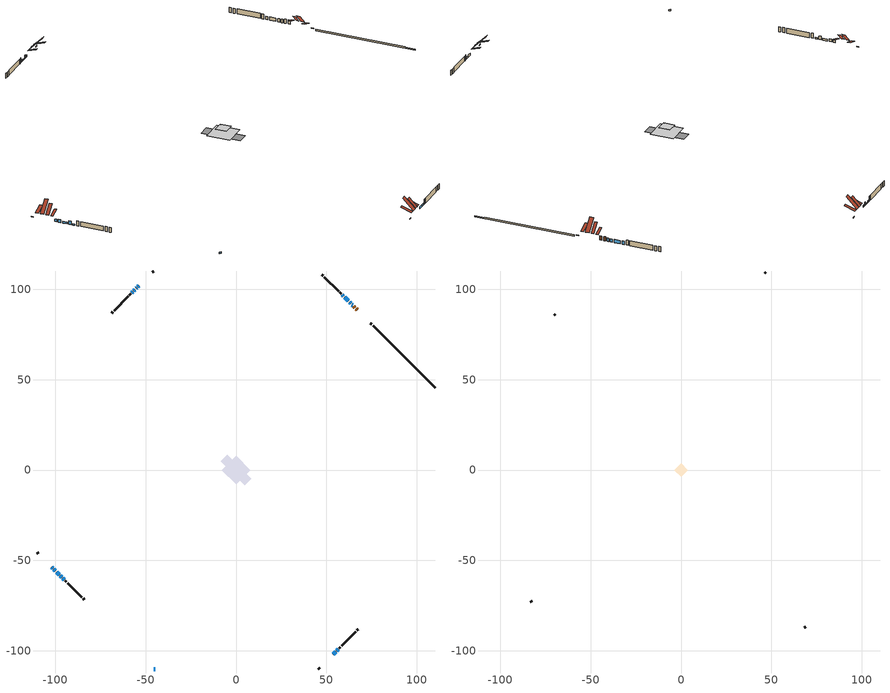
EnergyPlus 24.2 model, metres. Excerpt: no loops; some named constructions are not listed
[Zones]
conditioned space
 floor adiabatic (Floor3 construction): -7.14,0 0,7.14 7.14,0 0,-7.14 z0.76
 floor adiabatic (AdiabaticFloorConstruction): -7.85,0 0,7.85 7.85,0 0,-7.85 z0.76
 floor foundation (Slab1 construction): -8.57,4.74 -4.74,8.57 8.57,-4.74 4.74,-8.57 z0
 wall outside (RimJoist1 construction): 45.61,-110.11 46.4,-109.32 / -110.11,-45.61 -109.32,-46.4 / -45.61,110.11 -46.4,109.32 / 75.19,80.54 74.39,81.33 z0.76:1.06
 wall outside (AdiabaticWallConstruction 1): 67.09,88.63 66.47,89.25 / 65.82,89.91 65.19,90.54 z0.76:2.79
 wall outside (AdiabaticWallConstruction): 64.53,91.19 64.17,91.55 / -97.14,-58.58 -96.42,-59.3 / -54.9,100.82 -55.26,100.46 z0.76:2.44; 53.7,-102.02 55.14,-100.58 z0.76:1.83; -102.02,-53.7 -101.37,-54.35 z0.76:1.98; -100.72,-55.01 -99.89,-55.83 z0.76:2.13; -99.23,-56.49 -97.8,-57.92 / 55.79,-99.93 56.44,-99.28 z0.76:1.68; -53.7,102.02 -54.24,101.48 / -57.22,98.5 -57.65,98.07 z0.76:1.78; -45.61,-110.11 -44.69,-110.11 / -95.77,-59.96 -95.12,-60.6 z0.76:1.37; 63.51,92.21 62.83,92.89 / 62.17,93.55 60.12,95.6 / 59.47,96.26 58.78,96.94 z0.76:2.39; -55.91,99.81 -56.56,99.16 z0.76:1.17
 wall outside (Wall1 construction): 57.1,-98.62 57.75,-97.97 / -94.46,-61.26 -93.81,-61.91 / -58.31,97.42 -58.96,96.77 / 58.12,97.6 57.48,98.25 z0.76:3.2
 wall outside (Wall2 construction): 58.41,-97.32 66.27,-89.45 / -93.15,-62.57 -85.29,-70.43 / -59.61,96.11 -67.48,88.24 / 56.82,98.9 48.95,106.77 z0.76:3.2
 wall outside (Wall4 construction): 66.93,-88.79 67.65,-88.07 / -84.63,-71.09 -83.91,-71.81 / -68.14,87.58 -68.85,86.87 / 48.29,107.43 47.58,108.14 z0.76:3.2
 wall foundation (FoundationWall1 construction): 75.84,79.88,0 75.84,79.88,0.76 106.68,49.04,0.76 106.68,49.04,0.53 110.11,45.61,0.53 110.11,45.61,0
 window (WindowConstruction 11): 64.53,91.19 64.17,91.55 z0.76:2.44
 window (WindowConstruction 5): 53.7,-102.02 55.14,-100.58 z0.76:1.83
 window (WindowConstruction 6): -102.02,-53.7 -101.37,-54.35 z0.76:1.98
 window (WindowConstruction 7): -100.72,-55.01 -99.89,-55.83 z0.76:2.13
 window (WindowConstruction 8): -99.23,-56.49 -97.8,-57.92 z0.76:1.67
 window (WindowConstruction 9): -53.7,102.02 -54.24,101.48 z0.76:1.77
 window (WindowConstruction 10): 55.8,-99.93 56.44,-99.28 z0.76:1.67
 window (WindowConstruction 13): -97.14,-58.58 -96.42,-59.3 z0.76:2.44
 window (WindowConstruction 12): -54.9,100.82 -55.26,100.46 z0.76:2.44
 window (WindowConstruction 14): -45.61,-110.11 -44.7,-110.11 z0.76:1.37
 window (WindowConstruction 15): -95.76,-59.96 -95.12,-60.6 z0.76:1.37
 window (WindowConstruction): 63.51,92.21 62.83,92.89 z0.76:2.38
 window (WindowConstruction 1): 62.17,93.55 60.12,95.6 z0.76:2.38
 window (WindowConstruction 2): 59.47,96.26 58.78,96.94 z0.76:2.38
 window (WindowConstruction 3): -55.91,99.81 -56.56,99.16 z0.76:1.17
 window (WindowConstruction 4): -57.22,98.5 -57.65,98.07 z0.76:1.77
 door (Door): 67.09,88.63 66.47,89.25 z0.76:2.79
 door (Door 1): 65.82,89.91 65.19,90.54 z0.76:2.79
 ceiling adiabatic (AdiabaticFloorConstruction): 0,-7.85 7.85,0 0,7.85 -7.85,0 z0.76
 roof outside (Roof2 construction): 49.97,-105.75,3.2 46.31,-102.08,8.38 45.02,-103.38,8.38 48.68,-107.04,3.2; -105.75,-49.97,3.2 -102.08,-46.31,8.38 -103.38,-45.02,8.38 -107.04,-48.68,3.2; -49.97,105.75,3.2 -46.31,102.08,8.38 -45.02,103.38,8.38 -48.68,107.04,3.2; 70.82,84.9,3.2 67.16,81.24,8.38 68.45,79.94,8.38 72.12,83.61,3.2
 roof outside (Roof4 construction): 53.05,-102.68,3.2 50.08,-99.71,4.6 49.3,-100.49,4.6 52.26,-103.46,3.2; -102.68,-53.05,3.2 -99.71,-50.08,4.6 -100.49,-49.3,4.6 -103.46,-52.26,3.2; -53.05,102.68,3.2 -50.08,99.71,4.6 -49.3,100.49,4.6 -52.26,103.46,3.2; 67.75,87.97,3.2 64.79,85.01,4.6 65.57,84.23,4.6 68.53,87.19,3.2
attic - vented
 floor to conditioned space (Floor1 construction Reversed): -3.76,0 0,3.76 3.76,0 0,-3.76 z3.2
 floor to conditioned space (Floor2 construction Reversed): -3.28,0 0,3.28 3.28,0 0,-3.28 z3.2
 wall outside (Wall5 construction): 68.3,-87.42 68.96,-86.76 / -83.26,-72.46 -82.6,-73.12 / -69.51,86.21 -70.16,85.56 / 46.92,108.8 46.27,109.45 z0.76:3.2
 roof outside (Roof1 construction): 48.02,-107.7,3.2 44.36,-104.04,4.92 43.4,-105,4.92 47.06,-108.66,3.2; -107.7,-48.02,3.2 -104.04,-44.36,4.92 -105,-43.4,4.92 -108.66,-47.06,3.2; -48.02,107.7,3.2 -44.36,104.04,4.92 -43.4,105,4.92 -47.06,108.66,3.2; 72.77,82.95,3.2 69.11,79.29,4.92 70.08,78.32,4.92 73.74,81.98,3.2
 roof outside (Roof3 construction): 51.61,-104.11,3.2 48.85,-101.35,7.1 47.87,-102.33,7.1 50.63,-105.09,3.2; -104.11,-51.61,3.2 -101.35,-48.85,7.1 -102.33,-47.87,7.1 -105.09,-50.63,3.2; -51.61,104.11,3.2 -48.85,101.35,7.1 -47.87,102.33,7.1 -50.63,105.09,3.2; 69.19,86.53,3.2 66.43,83.77,7.1 67.4,82.8,7.1 70.16,85.56,3.2
[Material] Roughness=Rough; Thermal Absorptance=0.9
Name | Thickness {m} | Conductivity {W/m-K} | Density {kg/m3} | Specific Heat {J/kg-K} | Solar Absorptance | Visible Absorptance
ceiling loosefill ins | 0.169333 | 0.0480833 | 16.02 | 1046.75 | 0.7 | 0.7
ceiling stud and cavity | 0.1397 | 0.0757035 | 65.682 | 1177.47 | 0.7 | 0.7
ceiling stud and cavity 1 | 0.1397 | 0.0760664 | 65.682 | 1177.47 | 0.7 | 0.7
gypsum board | 0.0127 | 0.160291 | 801 | 837.4 | 0.6 | 0.6
[Construction]
Floor1 construction: ceiling loosefill ins, ceiling stud and cavity, gypsum board
Floor2 construction: ceiling loosefill ins, ceiling stud and cavity 1, gypsum board
[EnergyManagementSystem:Program]
total_loads_program: Set loads_htg_tot = 0; Set loads_clg_tot = 0; If htg_load_cond > 0; Set loads_htg_tot = loads_htg_tot + (htg_load_cond - clg_load_cond) * 1.0; EndIf; Set loads_htg_tot = (@Max loads_htg_tot 0); If clg_load_cond > 0; Set loads_clg_tot = loads_clg_tot + (clg_load_cond - htg_load_cond) * 0.0; EndIf; Set loads_clg_tot = (@Max loads_clg_tot 0)
unit_heater_supply_fan_disaggregate_program: Set unit_heater_supply_fan_primary_htg = 0; If unit_heater_htg_coil_s > 0; Set unit_heater_supply_fan_primary_htg = unit_heater_supply_fan_s; EndIf
unmet_hours_program: Set htg_unmet_hours = 0; Set clg_unmet_hours = 0; Set unit_htg_unmet_hours = 0; If ((DayOfYear >= 1) && (DayOfYear <= 365)); Set unit_htg_unmet_hours = unit_htg_unmet_hours + conditioned_space_htg_unmet_s; If unit_htg_unmet_hours > htg_unmet_hours; Set htg_unmet_hours = unit_htg_unmet_hours; EndIf; EndIf
water_heater_EC_adj: If WarmupFlag == 0; Set dhw_e_cons = water_heater_energy + water_heater_on_cycle_parasitic + water_heater_off_cycle_parasitic; Set water_heater_ec_adj_act = 0.0 * dhw_e_cons / 1; EndIf
[EnergyManagementSystem:ProgramCallingManager]
component_loads_program_calling_manager: EndOfZoneTimestepAfterZoneReporting; component_loads_program
fridge_schedule_program_calling_manager: BeginZoneTimestepAfterInitHeatBalance; fridge_schedule_program
infil_program_calling_manager: BeginZoneTimestepAfterInitHeatBalance; infil_program
natural_vent_program_calling_manager: BeginZoneTimestepAfterInitHeatBalance; natural_vent_program
total_airflows_program_calling_manager: EndOfZoneTimestepAfterZoneReporting; total_airflows_program
total_loads_program_calling_manager: EndOfZoneTimestepAfterZoneReporting; total_loads_program
unit_heater_supply_fan_disaggregate_program_calling_manager: EndOfSystemTimestepBeforeHVACReporting; unit_heater_supply_fan_disaggregate_program
unmet_hours_program_calling_manager: EndOfZoneTimestepBeforeZoneReporting; unmet_hours_program
water_heater_EC_adj_ProgramManager: EndOfSystemTimestepBeforeHVACReporting; water_heater_EC_adj
[EnergyManagementSystem:OutputVariable] Type of Data in Variable=Summed
Name | EMS Variable | Update Frequency | EMS Program or Subroutine | Units
unit heater supply fan disaggregate htg primary | unit_heater_supply_fan_primary_htg | SystemTimestep | unit_heater_supply_fan_disaggregate_program | J
loads_htg_tot_peakload_outvar; loads_htg_tot_annual_outvar; Energy Management System Output Variable 1; Energy Management System Output Variable 45 | loads_htg_tot | ZoneTimestep | total_loads_program | J
loads_clg_tot_peakload_outvar; loads_clg_tot_annual_outvar; Energy Management System Output Variable 2; Energy Management System Output Variable 46 | loads_clg_tot | ZoneTimestep | total_loads_program | J
htg_unmet_hours_annual_outvar; Energy Management System Output Variable 3 | htg_unmet_hours | ZoneTimestep | unmet_hours_program | hr
clg_unmet_hours_annual_outvar; Energy Management System Output Variable 4 | clg_unmet_hours | ZoneTimestep | unmet_hours_program | hr
loads_htg_roofs_annual_outvar; Energy Management System Output Variable 5 | loads_htg_roofs | ZoneTimestep | component_loads_program | J
loads_htg_ceilings_annual_outvar; Energy Management System Output Variable 6 | loads_htg_ceilings | ZoneTimestep | component_loads_program | J
loads_htg_walls_annual_outvar; Energy Management System Output Variable 7 | loads_htg_walls | ZoneTimestep | component_loads_program | J
loads_htg_rim_joists_annual_outvar; Energy Management System Output Variable 8 | loads_htg_rim_joists | ZoneTimestep | component_loads_program | J
loads_htg_foundation_walls_annual_outvar; Energy Management System Output Variable 9 | loads_htg_foundation_walls | ZoneTimestep | component_loads_program | J
loads_htg_doors_annual_outvar; Energy Management System Output Variable 10 | loads_htg_doors | ZoneTimestep | component_loads_program | J
loads_htg_windows_conduction_annual_outvar; Energy Management System Output Variable 11 | loads_htg_windows_conduction | ZoneTimestep | component_loads_program | J
loads_htg_windows_solar_annual_outvar; Energy Management System Output Variable 12 | loads_htg_windows_solar | ZoneTimestep | component_loads_program | J
loads_htg_skylights_conduction_annual_outvar; Energy Management System Output Variable 13 | loads_htg_skylights_conduction | ZoneTimestep | component_loads_program | J
loads_htg_skylights_solar_annual_outvar; Energy Management System Output Variable 14 | loads_htg_skylights_solar | ZoneTimestep | component_loads_program | J
loads_htg_floors_annual_outvar; Energy Management System Output Variable 15 | loads_htg_floors | ZoneTimestep | component_loads_program | J
loads_htg_slabs_annual_outvar; Energy Management System Output Variable 16 | loads_htg_slabs | ZoneTimestep | component_loads_program | J
loads_htg_internal_mass_annual_outvar; Energy Management System Output Variable 17 | loads_htg_internal_mass | ZoneTimestep | component_loads_program | J
loads_htg_infil_annual_outvar; Energy Management System Output Variable 18 | loads_htg_infil | ZoneTimestep | component_loads_program | J
loads_htg_natvent_annual_outvar; Energy Management System Output Variable 19 | loads_htg_natvent | ZoneTimestep | component_loads_program | J
loads_htg_mechvent_annual_outvar; Energy Management System Output Variable 20 | loads_htg_mechvent | ZoneTimestep | component_loads_program | J
loads_htg_whf_annual_outvar; Energy Management System Output Variable 21 | loads_htg_whf | ZoneTimestep | component_loads_program | J
loads_htg_ducts_annual_outvar; Energy Management System Output Variable 22 | loads_htg_ducts | ZoneTimestep | component_loads_program | J
loads_htg_intgains_annual_outvar; Energy Management System Output Variable 23 | loads_htg_intgains | ZoneTimestep | component_loads_program | J
loads_htg_lighting_annual_outvar; Energy Management System Output Variable 24 | loads_htg_lighting | ZoneTimestep | component_loads_program | J
loads_clg_roofs_annual_outvar; Energy Management System Output Variable 25 | loads_clg_roofs | ZoneTimestep | component_loads_program | J
loads_clg_ceilings_annual_outvar; Energy Management System Output Variable 26 | loads_clg_ceilings | ZoneTimestep | component_loads_program | J
loads_clg_walls_annual_outvar; Energy Management System Output Variable 27 | loads_clg_walls | ZoneTimestep | component_loads_program | J
loads_clg_rim_joists_annual_outvar; Energy Management System Output Variable 28 | loads_clg_rim_joists | ZoneTimestep | component_loads_program | J
loads_clg_foundation_walls_annual_outvar; Energy Management System Output Variable 29 | loads_clg_foundation_walls | ZoneTimestep | component_loads_program | J
loads_clg_doors_annual_outvar; Energy Management System Output Variable 30 | loads_clg_doors | ZoneTimestep | component_loads_program | J
loads_clg_windows_conduction_annual_outvar; Energy Management System Output Variable 31 | loads_clg_windows_conduction | ZoneTimestep | component_loads_program | J
loads_clg_windows_solar_annual_outvar; Energy Management System Output Variable 32 | loads_clg_windows_solar | ZoneTimestep | component_loads_program | J
loads_clg_skylights_conduction_annual_outvar; Energy Management System Output Variable 33 | loads_clg_skylights_conduction | ZoneTimestep | component_loads_program | J
loads_clg_skylights_solar_annual_outvar; Energy Management System Output Variable 34 | loads_clg_skylights_solar | ZoneTimestep | component_loads_program | J
loads_clg_floors_annual_outvar; Energy Management System Output Variable 35 | loads_clg_floors | ZoneTimestep | component_loads_program | J
loads_clg_slabs_annual_outvar; Energy Management System Output Variable 36 | loads_clg_slabs | ZoneTimestep | component_loads_program | J
loads_clg_internal_mass_annual_outvar; Energy Management System Output Variable 37 | loads_clg_internal_mass | ZoneTimestep | component_loads_program | J
loads_clg_infil_annual_outvar; Energy Management System Output Variable 38 | loads_clg_infil | ZoneTimestep | component_loads_program | J
loads_clg_natvent_annual_outvar; Energy Management System Output Variable 39 | loads_clg_natvent | ZoneTimestep | component_loads_program | J
loads_clg_mechvent_annual_outvar; Energy Management System Output Variable 40 | loads_clg_mechvent | ZoneTimestep | component_loads_program | J
loads_clg_whf_annual_outvar; Energy Management System Output Variable 41 | loads_clg_whf | ZoneTimestep | component_loads_program | J
loads_clg_ducts_annual_outvar; Energy Management System Output Variable 42 | loads_clg_ducts | ZoneTimestep | component_loads_program | J
loads_clg_intgains_annual_outvar; Energy Management System Output Variable 43 | loads_clg_intgains | ZoneTimestep | component_loads_program | J
loads_clg_lighting_annual_outvar; Energy Management System Output Variable 44 | loads_clg_lighting | ZoneTimestep | component_loads_program | J
[Schedule:Day:Interval]
interior lighting schedule day: No, 01:00, 0.108182, 04:00, 0.0901515, 05:00, 0.0991667, 06:00, 0.162273, 07:00, 0.270455, 08:00, 0.342576, 10:00, 0.369621, 11:00, 0.351591, 12:00, 0.333561, 13:00, 0.324545, 14:00, 0.31553, 15:00, 0.333561, 16:00, 0.369621, 17:00, 0.450758, 18:00, 0.585985, 19:00, 0.775303, 20:00, 0.955606, 21:00, 0.991667, 22:00, 0.712197, 23:00, 0.360606, 24:00, 0.162273
interior lighting schedule day 1: No, 01:00, 0.100909, 04:00, 0.0840909, 05:00, 0.0925, 06:00, 0.151364, 07:00, 0.252273, 08:00, 0.319545, 10:00, 0.344773, 11:00, 0.327955, 12:00, 0.311136, 13:00, 0.302727, 14:00, 0.294318, 15:00, 0.311136, 16:00, 0.344773, 17:00, 0.420455, 18:00, 0.546591, 19:00, 0.723182, 20:00, 0.891364, 21:00, 0.925, 22:00, 0.664318, 23:00, 0.336364, 24:00, 0.151364
interior lighting schedule day 2: No, 01:00, 0.0927273, 04:00, 0.0772727, 05:00, 0.085, 06:00, 0.139091, 07:00, 0.231818, 08:00, 0.293636, 10:00, 0.316818, 11:00, 0.301364, 12:00, 0.285909, 13:00, 0.278182, 14:00, 0.270455, 15:00, 0.285909, 16:00, 0.316818, 17:00, 0.386364, 18:00, 0.502273, 19:00, 0.664545, 20:00, 0.819091, 21:00, 0.85, 22:00, 0.610455, 23:00, 0.309091, 24:00, 0.139091
interior lighting schedule day 3: No, 01:00, 0.0845455, 04:00, 0.0704545, 05:00, 0.0775, 06:00, 0.126818, 07:00, 0.211364, 08:00, 0.267727, 10:00, 0.288864, 11:00, 0.274773, 12:00, 0.260682, 13:00, 0.253636, 14:00, 0.246591, 15:00, 0.260682, 16:00, 0.288864, 17:00, 0.352273, 18:00, 0.457955, 19:00, 0.605909, 20:00, 0.746818, 21:00, 0.775, 22:00, 0.556591, 23:00, 0.281818, 24:00, 0.126818
interior lighting schedule day 4: No, 01:00, 0.0763636, 04:00, 0.0636364, 05:00, 0.07, 06:00, 0.114545, 07:00, 0.190909, 08:00, 0.241818, 10:00, 0.260909, 11:00, 0.248182, 12:00, 0.235455, 13:00, 0.229091, 14:00, 0.222727, 15:00, 0.235455, 16:00, 0.260909, 17:00, 0.318182, 18:00, 0.413636, 19:00, 0.547273, 20:00, 0.674545, 21:00, 0.7, 22:00, 0.502727, 23:00, 0.254545, 24:00, 0.114545
interior lighting schedule day 5: No, 01:00, 0.0727273, 04:00, 0.0606061, 05:00, 0.0666667, 06:00, 0.109091, 07:00, 0.181818, 08:00, 0.230303, 10:00, 0.248485, 11:00, 0.236364, 12:00, 0.224242, 13:00, 0.218182, 14:00, 0.212121, 15:00, 0.224242, 16:00, 0.248485, 17:00, 0.30303, 18:00, 0.393939, 19:00, 0.521212, 20:00, 0.642424, 21:00, 0.666667, 22:00, 0.478788, 23:00, 0.242424, 24:00, 0.109091
interior lighting schedule day 6: No, 01:00, 0.0745455, 04:00, 0.0621212, 05:00, 0.0683333, 06:00, 0.111818, 07:00, 0.186364, 08:00, 0.236061, 10:00, 0.254697, 11:00, 0.242273, 12:00, 0.229848, 13:00, 0.223636, 14:00, 0.217424, 15:00, 0.229848, 16:00, 0.254697, 17:00, 0.310606, 18:00, 0.403788, 19:00, 0.534242, 20:00, 0.658485, 21:00, 0.683333, 22:00, 0.490758, 23:00, 0.248485, 24:00, 0.111818
interior lighting schedule day 7: No, 01:00, 0.08, 04:00, 0.0666667, 05:00, 0.0733333, 06:00, 0.12, 07:00, 0.2, 08:00, 0.253333, 10:00, 0.273333, 11:00, 0.26, 12:00, 0.246667, 13:00, 0.24, 14:00, 0.233333, 15:00, 0.246667, 16:00, 0.273333, 17:00, 0.333333, 18:00, 0.433333, 19:00, 0.573333, 20:00, 0.706667, 21:00, 0.733333, 22:00, 0.526667, 23:00, 0.266667, 24:00, 0.12
interior lighting schedule day 8: No, 01:00, 0.0890909, 04:00, 0.0742424, 05:00, 0.0816667, 06:00, 0.133636, 07:00, 0.222727, 08:00, 0.282121, 10:00, 0.304394, 11:00, 0.289545, 12:00, 0.274697, 13:00, 0.267273, 14:00, 0.259848, 15:00, 0.274697, 16:00, 0.304394, 17:00, 0.371212, 18:00, 0.482576, 19:00, 0.638485, 20:00, 0.78697, 21:00, 0.816667, 22:00, 0.586515, 23:00, 0.29697, 24:00, 0.133636
interior lighting schedule day 9: No, 01:00, 0.0972727, 04:00, 0.0810606, 05:00, 0.0891667, 06:00, 0.145909, 07:00, 0.243182, 08:00, 0.30803, 10:00, 0.332348, 11:00, 0.316136, 12:00, 0.299924, 13:00, 0.291818, 14:00, 0.283712, 15:00, 0.299924, 16:00, 0.332348, 17:00, 0.405303, 18:00, 0.526894, 19:00, 0.697121, 20:00, 0.859242, 21:00, 0.891667, 22:00, 0.640379, 23:00, 0.324242, 24:00, 0.145909
interior lighting schedule day 10: No, 01:00, 0.105455, 04:00, 0.0878788, 05:00, 0.0966667, 06:00, 0.158182, 07:00, 0.263636, 08:00, 0.333939, 10:00, 0.360303, 11:00, 0.342727, 12:00, 0.325152, 13:00, 0.316364, 14:00, 0.307576, 15:00, 0.325152, 16:00, 0.360303, 17:00, 0.439394, 18:00, 0.571212, 19:00, 0.755758, 20:00, 0.931515, 21:00, 0.966667, 22:00, 0.694242, 23:00, 0.351515, 24:00, 0.158182
interior lighting schedule day 11: No, 01:00, 0.109091, 04:00, 0.0909091, 05:00, 0.1, 06:00, 0.163636, 07:00, 0.272727, 08:00, 0.345455, 10:00, 0.372727, 11:00, 0.354545, 12:00, 0.336364, 13:00, 0.327273, 14:00, 0.318182, 15:00, 0.336364, 16:00, 0.372727, 17:00, 0.454545, 18:00, 0.590909, 19:00, 0.781818, 20:00, 0.963636, 21:00, 1, 22:00, 0.718182, 23:00, 0.363636, 24:00, 0.163636
interior lighting schedule default day; occupants schedule default day; clothes dryer schedule default day; cooking range schedule default day; mech vent bath fan 0 schedule default day; mech vent range fan 0 schedule default day; misc plug loads schedule default day; general water use schedule default day; heating setpoint default day; cooling setpoint default day; clothes dryer exhaust 0 schedule default day; cooling season schedule day; cooling season schedule day 2; cooling season schedule default day; exterior lighting schedule default day; natural vent schedule default day: No, 24:00, 0
occupants schedule day: No, 05:00, 0.426829, 06:00, 0.719512, 07:00, 1, 08:00, 0.670732, 09:00, 0.329268, 14:00, 0.170732, 15:00, 0.231707, 16:00, 0.329268, 17:00, 0.5, 18:00, 0.670732, 19:00, 0.829268, 21:00, 1, 22:00, 0.853659, 23:00, 0.646341, 24:00, 0.426829
clothes dryer schedule day; clothes dryer exhaust 0 schedule day: No, 01:00, 0.123457, 02:00, 0.0740741, 03:00, 0.0493827, 04:00, 0.0246914, 05:00, 0.0493827, 06:00, 0.0740741, 07:00, 0.197531, 08:00, 0.395062, 09:00, 0.592593, 10:00, 0.839506, 11:00, 0.962963, 12:00, 1, 13:00, 0.91358, 14:00, 0.82716, 15:00, 0.716049, 16:00, 0.753086, 17:00, 0.679012, 18:00, 0.666667, 20:00, 0.62963, 21:00, 0.641975, 22:00, 0.666667, 23:00, 0.54321, 24:00, 0.296296
cooking range schedule day: No, 05:00, 0.0597015, 06:00, 0.11194, 07:00, 0.171642, 08:00, 0.291045, 11:00, 0.343284, 12:00, 0.402985, 13:00, 0.462687, 14:00, 0.343284, 15:00, 0.291045, 16:00, 0.402985, 17:00, 0.567164, 18:00, 1, 19:00, 0.850746, 20:00, 0.432836, 21:00, 0.291045, 22:00, 0.231343, 23:00, 0.171642, 24:00, 0.11194
mech vent bath fan 0 schedule day: No, 07:00, 0, 08:00, 1, 09:00, 0.2, 24:00, 0
mech vent range fan 0 schedule day: No, 18:00, 0, 19:00, 1, 20:00, 0.2, 24:00, 0
misc plug loads schedule day: No, 06:00, 0.705882, 07:00, 0.745098, 08:00, 0.803922, 15:00, 0.823529, 16:00, 0.862745, 17:00, 0.921569, 18:00, 0.980392, 19:00, 1, 20:00, 0.980392, 21:00, 0.941176, 22:00, 0.862745, 23:00, 0.784314, 24:00, 0.72549
general water use schedule day: No, 01:00, 0.315068, 03:00, 0.287671, 04:00, 0.342466, 05:00, 0.369863, 06:00, 0.520548, 07:00, 0.60274, 08:00, 0.534247, 10:00, 0.506849, 11:00, 0.465753, 14:00, 0.479452, 15:00, 0.534247, 16:00, 0.589041, 17:00, 0.69863, 18:00, 0.876712, 19:00, 0.890411, 20:00, 0.986301, 21:00, 1, 22:00, 0.863014, 23:00, 0.616438, 24:00, 0.465753
heating setpoint day: No, 07:00, 18, 23:00, 21, 24:00, 18
cooling setpoint day: No, 24:00, 25
cooling season schedule day 1: No, 24:00, 1
exterior lighting schedule day: No, 01:00, 0.566667, 03:00, 0.524167, 05:00, 0.495833, 06:00, 0.5525, 07:00, 0.623333, 08:00, 0.580833, 09:00, 0.439167, 10:00, 0.354167, 12:00, 0.34, 13:00, 0.354167, 14:00, 0.396667, 15:00, 0.425, 16:00, 0.495833, 17:00, 0.623333, 18:00, 0.793333, 19:00, 0.906667, 20:00, 0.963333, 21:00, 0.991667, 22:00, 0.920833, 23:00, 0.793333, 24:00, 0.665833
exterior lighting schedule day 1: No, 01:00, 0.528571, 03:00, 0.488929, 05:00, 0.4625, 06:00, 0.515357, 07:00, 0.581429, 08:00, 0.541786, 09:00, 0.409643, 10:00, 0.330357, 12:00, 0.317143, 13:00, 0.330357, 14:00, 0.37, 15:00, 0.396429, 16:00, 0.4625, 17:00, 0.581429, 18:00, 0.74, 19:00, 0.845714, 20:00, 0.898571, 21:00, 0.925, 22:00, 0.858929, 23:00, 0.74, 24:00, 0.621071
exterior lighting schedule day 10: No, 01:00, 0.552381, 03:00, 0.510952, 05:00, 0.483333, 06:00, 0.538571, 07:00, 0.607619, 08:00, 0.56619, 09:00, 0.428095, 10:00, 0.345238, 12:00, 0.331429, 13:00, 0.345238, 14:00, 0.386667, 15:00, 0.414286, 16:00, 0.483333, 17:00, 0.607619, 18:00, 0.773333, 19:00, 0.88381, 20:00, 0.939048, 21:00, 0.966667, 22:00, 0.897619, 23:00, 0.773333, 24:00, 0.649048
exterior lighting schedule day 11: No, 01:00, 0.571429, 03:00, 0.528571, 05:00, 0.5, 06:00, 0.557143, 07:00, 0.628571, 08:00, 0.585714, 09:00, 0.442857, 10:00, 0.357143, 12:00, 0.342857, 13:00, 0.357143, 14:00, 0.4, 15:00, 0.428571, 16:00, 0.5, 17:00, 0.628571, 18:00, 0.8, 19:00, 0.914286, 20:00, 0.971429, 21:00, 1, 22:00, 0.928571, 23:00, 0.8, 24:00, 0.671429
exterior lighting schedule day 2: No, 01:00, 0.485714, 03:00, 0.449286, 05:00, 0.425, 06:00, 0.473571, 07:00, 0.534286, 08:00, 0.497857, 09:00, 0.376429, 10:00, 0.303571, 12:00, 0.291429, 13:00, 0.303571, 14:00, 0.34, 15:00, 0.364286, 16:00, 0.425, 17:00, 0.534286, 18:00, 0.68, 19:00, 0.777143, 20:00, 0.825714, 21:00, 0.85, 22:00, 0.789286, 23:00, 0.68, 24:00, 0.570714
exterior lighting schedule day 3: No, 01:00, 0.442857, 03:00, 0.409643, 05:00, 0.3875, 06:00, 0.431786, 07:00, 0.487143, 08:00, 0.453929, 09:00, 0.343214, 10:00, 0.276786, 12:00, 0.265714, 13:00, 0.276786, 14:00, 0.31, 15:00, 0.332143, 16:00, 0.3875, 17:00, 0.487143, 18:00, 0.62, 19:00, 0.708571, 20:00, 0.752857, 21:00, 0.775, 22:00, 0.719643, 23:00, 0.62, 24:00, 0.520357
exterior lighting schedule day 4: No, 01:00, 0.4, 03:00, 0.37, 05:00, 0.35, 06:00, 0.39, 07:00, 0.44, 08:00, 0.41, 09:00, 0.31, 10:00, 0.25, 12:00, 0.24, 13:00, 0.25, 14:00, 0.28, 15:00, 0.3, 16:00, 0.35, 17:00, 0.44, 18:00, 0.56, 19:00, 0.64, 20:00, 0.68, 21:00, 0.7, 22:00, 0.65, 23:00, 0.56, 24:00, 0.47
exterior lighting schedule day 5: No, 01:00, 0.380952, 03:00, 0.352381, 05:00, 0.333333, 06:00, 0.371429, 07:00, 0.419048, 08:00, 0.390476, 09:00, 0.295238, 10:00, 0.238095, 12:00, 0.228571, 13:00, 0.238095, 14:00, 0.266667, 15:00, 0.285714, 16:00, 0.333333, 17:00, 0.419048, 18:00, 0.533333, 19:00, 0.609524, 20:00, 0.647619, 21:00, 0.666667, 22:00, 0.619048, 23:00, 0.533333, 24:00, 0.447619
exterior lighting schedule day 6: No, 01:00, 0.390476, 03:00, 0.36119, 05:00, 0.341667, 06:00, 0.380714, 07:00, 0.429524, 08:00, 0.400238, 09:00, 0.302619, 10:00, 0.244048, 12:00, 0.234286, 13:00, 0.244048, 14:00, 0.273333, 15:00, 0.292857, 16:00, 0.341667, 17:00, 0.429524, 18:00, 0.546667, 19:00, 0.624762, 20:00, 0.66381, 21:00, 0.683333, 22:00, 0.634524, 23:00, 0.546667, 24:00, 0.45881
exterior lighting schedule day 7: No, 01:00, 0.419048, 03:00, 0.387619, 05:00, 0.366667, 06:00, 0.408571, 07:00, 0.460952, 08:00, 0.429524, 09:00, 0.324762, 10:00, 0.261905, 12:00, 0.251429, 13:00, 0.261905, 14:00, 0.293333, 15:00, 0.314286, 16:00, 0.366667, 17:00, 0.460952, 18:00, 0.586667, 19:00, 0.670476, 20:00, 0.712381, 21:00, 0.733333, 22:00, 0.680952, 23:00, 0.586667, 24:00, 0.492381
exterior lighting schedule day 8: No, 01:00, 0.466667, 03:00, 0.431667, 05:00, 0.408333, 06:00, 0.455, 07:00, 0.513333, 08:00, 0.478333, 09:00, 0.361667, 10:00, 0.291667, 12:00, 0.28, 13:00, 0.291667, 14:00, 0.326667, 15:00, 0.35, 16:00, 0.408333, 17:00, 0.513333, 18:00, 0.653333, 19:00, 0.746667, 20:00, 0.793333, 21:00, 0.816667, 22:00, 0.758333, 23:00, 0.653333, 24:00, 0.548333
exterior lighting schedule day 9: No, 01:00, 0.509524, 03:00, 0.47131, 05:00, 0.445833, 06:00, 0.496786, 07:00, 0.560476, 08:00, 0.522262, 09:00, 0.394881, 10:00, 0.318452, 12:00, 0.305714, 13:00, 0.318452, 14:00, 0.356667, 15:00, 0.382143, 16:00, 0.445833, 17:00, 0.560476, 18:00, 0.713333, 19:00, 0.815238, 20:00, 0.86619, 21:00, 0.891667, 22:00, 0.827976, 23:00, 0.713333, 24:00, 0.59869
[Schedule:Week:Daily]
heating setpoint Week Rule - Jan1-Dec31: heating setpoint day, heating setpoint day, heating setpoint day, heating setpoint day, heating setpoint day, heating setpoint day, heating setpoint day, heating setpoint default day, heating setpoint default day, heating setpoint default day, heating setpoint default day, heating setpoint default day
cooling setpoint Week Rule - Jan1-Dec31: cooling setpoint day, cooling setpoint day, cooling setpoint day, cooling setpoint day, cooling setpoint day, cooling setpoint day, cooling setpoint day, cooling setpoint default day, cooling setpoint default day, cooling setpoint default day, cooling setpoint default day, cooling setpoint default day
clothes dryer exhaust 0 schedule Week Rule - Jan1-Dec31: clothes dryer exhaust 0 schedule day, clothes dryer exhaust 0 schedule day, clothes dryer exhaust 0 schedule day, clothes dryer exhaust 0 schedule day, clothes dryer exhaust 0 schedule day, clothes dryer exhaust 0 schedule day, clothes dryer exhaust 0 schedule day, clothes dryer exhaust 0 schedule default day, clothes dryer exhaust 0 schedule default day, clothes dryer exhaust 0 schedule default day, clothes dryer exhaust 0 schedule default day, clothes dryer exhaust 0 schedule default day
cooling season schedule Week Rule - Jan1-May26: cooling season schedule day, cooling season schedule day, cooling season schedule day, cooling season schedule day, cooling season schedule day, cooling season schedule day, cooling season schedule day, cooling season schedule default day, cooling season schedule default day, cooling season schedule default day, cooling season schedule default day, cooling season schedule default day
cooling season schedule Week Rule - May27-Jun2: cooling season schedule day, cooling season schedule day, cooling season schedule day, cooling season schedule day, cooling season schedule day, cooling season schedule day 1, cooling season schedule day 1, cooling season schedule default day, cooling season schedule default day, cooling season schedule default day, cooling season schedule default day, cooling season schedule default day
cooling season schedule Week Rule - Jun3-Aug25: cooling season schedule day 1, cooling season schedule day 1, cooling season schedule day 1, cooling season schedule day 1, cooling season schedule day 1, cooling season schedule day 1, cooling season schedule day 1, cooling season schedule default day, cooling season schedule default day, cooling season schedule default day, cooling season schedule default day, cooling season schedule default day
cooling season schedule Week Rule - Aug26-Sep1: cooling season schedule day 1, cooling season schedule day 1, cooling season schedule day 1, cooling season schedule day 1, cooling season schedule day 1, cooling season schedule day 1, cooling season schedule day 2, cooling season schedule default day, cooling season schedule default day, cooling season schedule default day, cooling season schedule default day, cooling season schedule default day
cooling season schedule Week Rule - Sep2-Dec31: cooling season schedule day 2, cooling season schedule day 2, cooling season schedule day 2, cooling season schedule day 2, cooling season schedule day 2, cooling season schedule day 2, cooling season schedule day 2, cooling season schedule default day, cooling season schedule default day, cooling season schedule default day, cooling season schedule default day, cooling season schedule default day
exterior lighting schedule Week Rule - Feb4-Feb24: exterior lighting schedule day 1, exterior lighting schedule day 1, exterior lighting schedule day 1, exterior lighting schedule day 1, exterior lighting schedule day 1, exterior lighting schedule day 1, exterior lighting schedule day 1, exterior lighting schedule default day, exterior lighting schedule default day, exterior lighting schedule default day, exterior lighting schedule default day, exterior lighting schedule default day
exterior lighting schedule Week Rule - Feb25-Mar3: exterior lighting schedule day 1, exterior lighting schedule day 1, exterior lighting schedule day 1, exterior lighting schedule day 1, exterior lighting schedule day 2, exterior lighting schedule day 2, exterior lighting schedule day 2, exterior lighting schedule default day, exterior lighting schedule default day, exterior lighting schedule default day, exterior lighting schedule default day, exterior lighting schedule default day
exterior lighting schedule Week Rule - Mar4-Mar31: exterior lighting schedule day 2, exterior lighting schedule day 2, exterior lighting schedule day 2, exterior lighting schedule day 2, exterior lighting schedule day 2, exterior lighting schedule day 2, exterior lighting schedule day 2, exterior lighting schedule default day, exterior lighting schedule default day, exterior lighting schedule default day, exterior lighting schedule default day, exterior lighting schedule default day
exterior lighting schedule Week Rule - Apr1-Apr28: exterior lighting schedule day 3, exterior lighting schedule day 3, exterior lighting schedule day 3, exterior lighting schedule day 3, exterior lighting schedule day 3, exterior lighting schedule day 3, exterior lighting schedule day 3, exterior lighting schedule default day, exterior lighting schedule default day, exterior lighting schedule default day, exterior lighting schedule default day, exterior lighting schedule default day
exterior lighting schedule Week Rule - Apr29-May5: exterior lighting schedule day 3, exterior lighting schedule day 3, exterior lighting schedule day 4, exterior lighting schedule day 4, exterior lighting schedule day 4, exterior lighting schedule day 4, exterior lighting schedule day 4, exterior lighting schedule default day, exterior lighting schedule default day, exterior lighting schedule default day, exterior lighting schedule default day, exterior lighting schedule default day
exterior lighting schedule Week Rule - May6-May26: exterior lighting schedule day 4, exterior lighting schedule day 4, exterior lighting schedule day 4, exterior lighting schedule day 4, exterior lighting schedule day 4, exterior lighting schedule day 4, exterior lighting schedule day 4, exterior lighting schedule default day, exterior lighting schedule default day, exterior lighting schedule default day, exterior lighting schedule default day, exterior lighting schedule default day
exterior lighting schedule Week Rule - May27-Jun2: exterior lighting schedule day 4, exterior lighting schedule day 4, exterior lighting schedule day 4, exterior lighting schedule day 4, exterior lighting schedule day 4, exterior lighting schedule day 5, exterior lighting schedule day 5, exterior lighting schedule default day, exterior lighting schedule default day, exterior lighting schedule default day, exterior lighting schedule default day, exterior lighting schedule default day
exterior lighting schedule Week Rule - Jun3-Jun30: exterior lighting schedule day 5, exterior lighting schedule day 5, exterior lighting schedule day 5, exterior lighting schedule day 5, exterior lighting schedule day 5, exterior lighting schedule day 5, exterior lighting schedule day 5, exterior lighting schedule default day, exterior lighting schedule default day, exterior lighting schedule default day, exterior lighting schedule default day, exterior lighting schedule default day
exterior lighting schedule Week Rule - Jul1-Jul28: exterior lighting schedule day 6, exterior lighting schedule day 6, exterior lighting schedule day 6, exterior lighting schedule day 6, exterior lighting schedule day 6, exterior lighting schedule day 6, exterior lighting schedule day 6, exterior lighting schedule default day, exterior lighting schedule default day, exterior lighting schedule default day, exterior lighting schedule default day, exterior lighting schedule default day
exterior lighting schedule Week Rule - Jul29-Aug4: exterior lighting schedule day 6, exterior lighting schedule day 6, exterior lighting schedule day 6, exterior lighting schedule day 7, exterior lighting schedule day 7, exterior lighting schedule day 7, exterior lighting schedule day 7, exterior lighting schedule default day, exterior lighting schedule default day, exterior lighting schedule default day, exterior lighting schedule default day, exterior lighting schedule default day
exterior lighting schedule Week Rule - Aug5-Aug25: exterior lighting schedule day 7, exterior lighting schedule day 7, exterior lighting schedule day 7, exterior lighting schedule day 7, exterior lighting schedule day 7, exterior lighting schedule day 7, exterior lighting schedule day 7, exterior lighting schedule default day, exterior lighting schedule default day, exterior lighting schedule default day, exterior lighting schedule default day, exterior lighting schedule default day
exterior lighting schedule Week Rule - Aug26-Sep1: exterior lighting schedule day 7, exterior lighting schedule day 7, exterior lighting schedule day 7, exterior lighting schedule day 7, exterior lighting schedule day 7, exterior lighting schedule day 7, exterior lighting schedule day 8, exterior lighting schedule default day, exterior lighting schedule default day, exterior lighting schedule default day, exterior lighting schedule default day, exterior lighting schedule default day
exterior lighting schedule Week Rule - Sep2-Sep29: exterior lighting schedule day 8, exterior lighting schedule day 8, exterior lighting schedule day 8, exterior lighting schedule day 8, exterior lighting schedule day 8, exterior lighting schedule day 8, exterior lighting schedule day 8, exterior lighting schedule default day, exterior lighting schedule default day, exterior lighting schedule default day, exterior lighting schedule default day, exterior lighting schedule default day
exterior lighting schedule Week Rule - Sep30-Oct6: exterior lighting schedule day 8, exterior lighting schedule day 9, exterior lighting schedule day 9, exterior lighting schedule day 9, exterior lighting schedule day 9, exterior lighting schedule day 9, exterior lighting schedule day 9, exterior lighting schedule default day, exterior lighting schedule default day, exterior lighting schedule default day, exterior lighting schedule default day, exterior lighting schedule default day
exterior lighting schedule Week Rule - Oct7-Oct27: exterior lighting schedule day 9, exterior lighting schedule day 9, exterior lighting schedule day 9, exterior lighting schedule day 9, exterior lighting schedule day 9, exterior lighting schedule day 9, exterior lighting schedule day 9, exterior lighting schedule default day, exterior lighting schedule default day, exterior lighting schedule default day, exterior lighting schedule default day, exterior lighting schedule default day
exterior lighting schedule Week Rule - Oct28-Nov3: exterior lighting schedule day 9, exterior lighting schedule day 9, exterior lighting schedule day 9, exterior lighting schedule day 9, exterior lighting schedule day 10, exterior lighting schedule day 10, exterior lighting schedule day 10, exterior lighting schedule default day, exterior lighting schedule default day, exterior lighting schedule default day, exterior lighting schedule default day, exterior lighting schedule default day
exterior lighting schedule Week Rule - Nov4-Nov24: exterior lighting schedule day 10, exterior lighting schedule day 10, exterior lighting schedule day 10, exterior lighting schedule day 10, exterior lighting schedule day 10, exterior lighting schedule day 10, exterior lighting schedule day 10, exterior lighting schedule default day, exterior lighting schedule default day, exterior lighting schedule default day, exterior lighting schedule default day, exterior lighting schedule default day
exterior lighting schedule Week Rule - Nov25-Dec1: exterior lighting schedule day 10, exterior lighting schedule day 10, exterior lighting schedule day 10, exterior lighting schedule day 10, exterior lighting schedule day 10, exterior lighting schedule day 10, exterior lighting schedule day 11, exterior lighting schedule default day, exterior lighting schedule default day, exterior lighting schedule default day, exterior lighting schedule default day, exterior lighting schedule default day
exterior lighting schedule Week Rule - Dec2-Dec31: exterior lighting schedule day 11, exterior lighting schedule day 11, exterior lighting schedule day 11, exterior lighting schedule day 11, exterior lighting schedule day 11, exterior lighting schedule day 11, exterior lighting schedule day 11, exterior lighting schedule default day, exterior lighting schedule default day, exterior lighting schedule default day, exterior lighting schedule default day, exterior lighting schedule default day
natural vent schedule Week Rule - Jan1-Dec31: natural vent schedule default day, natural vent schedule default day, natural vent schedule default day, natural vent schedule default day, natural vent schedule default day, natural vent schedule default day, natural vent schedule default day, natural vent schedule default day, natural vent schedule default day, natural vent schedule default day, natural vent schedule default day, natural vent schedule default day
[Schedule:Year]
heating setpoint: heating setpoint Week Rule - Jan1-Dec31, 1, 1, 12, 31
cooling setpoint: cooling setpoint Week Rule - Jan1-Dec31, 1, 1, 12, 31
clothes dryer exhaust 0 schedule: clothes dryer exhaust 0 schedule Week Rule - Jan1-Dec31, 1, 1, 12, 31
cooling season schedule: cooling season schedule Week Rule - Jan1-May26, 1, 1, 5, 26, cooling season schedule Week Rule - May27-Jun2, 5, 27, 6, 2, cooling season schedule Week Rule - Jun3-Aug25, 6, 3, 8, 25, cooling season schedule Week Rule - Aug26-Sep1, 8, 26, 9, 1, cooling season schedule Week Rule - Sep2-Dec31, 9, 2, 12, 31
natural vent schedule: natural vent schedule Week Rule - Jan1-Dec31, 1, 1, 12, 31
